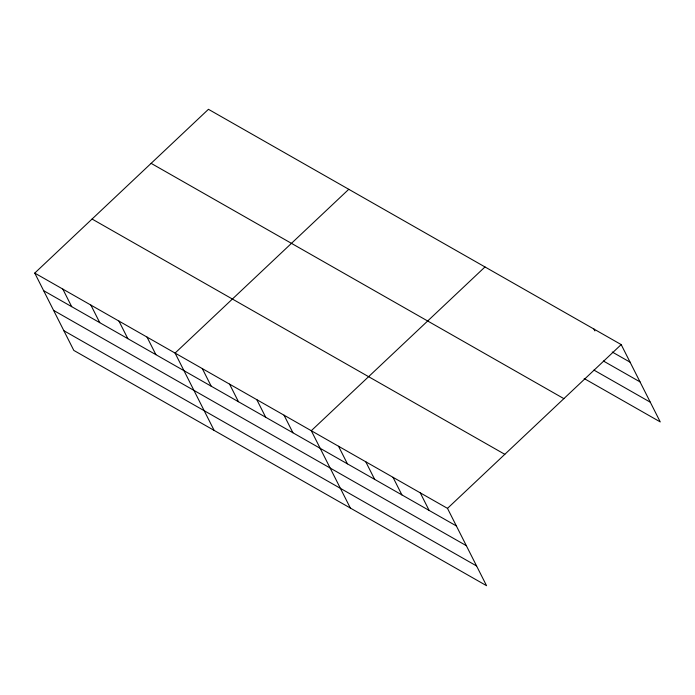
<?xml version="1.0" encoding="UTF-8"?>
<svg xmlns="http://www.w3.org/2000/svg" width="695" height="695" viewBox="0 0 695 695"><rect width="100%" height="100%" fill="white"/><g stroke="black" fill="none" stroke-linecap="round" stroke-linejoin="round"><path stroke-width="1.04" d="M34.75 273.083L447.493 508.366L486.552 585.694L73.809 350.41L34.75 273.083L208.448 109.306L621.191 344.59L660.25 421.917L584.165 378.54M348.777 189.301L175.079 353.077L214.147 430.405M484.988 266.95L311.291 430.718L350.349 508.045M447.493 508.366L621.191 344.59M612.226 352.009L630.078 362.182M603.399 361.009L640.034 381.894M593.93 370.079L650.294 402.205M151.128 163.351L563.871 398.635M92.07 219.038L504.813 454.322M43.637 290.675L456.38 525.959M53.593 310.387L466.336 545.671M63.853 330.698L476.596 565.982M593.947 329.065L594.885 330.916M420.249 492.833L429.136 510.425M393.014 477.309L401.901 494.901M365.77 461.775L374.657 479.368M338.526 446.251L347.413 463.843M284.046 415.193L292.934 432.785M256.803 399.668L265.69 417.252M229.567 384.135L238.455 401.727M202.323 368.611L211.21 386.194M147.019 337.084L155.906 354.667M118.949 321.081L127.837 338.673M90.88 305.079L99.767 322.671M62.819 289.085L71.698 306.669"/></g></svg>
